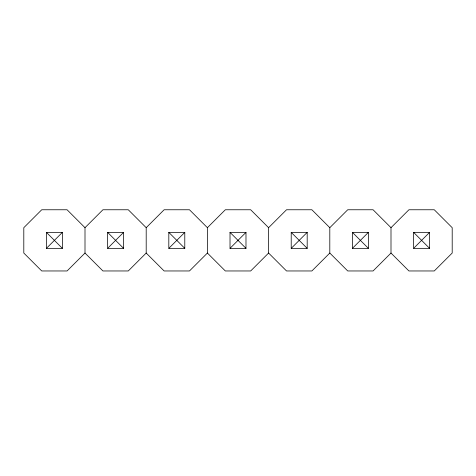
<?xml version="1.0" encoding="UTF-8"?>
<svg xmlns="http://www.w3.org/2000/svg" width="476" height="476" viewBox="0 0 476 476"><rect width="100%" height="100%" fill="white"/><g stroke="black" fill="none" stroke-linecap="round" stroke-linejoin="round"><path stroke-width="0.71" d="M62.386 232.377L46.416 248.347L46.416 232.377L62.386 232.377L62.386 248.347L46.416 248.347M123.587 232.377L107.612 248.347L107.612 232.377L123.587 232.377L123.587 248.347L107.612 248.347M184.783 232.377L168.813 248.347L168.813 232.377L184.783 232.377L184.783 248.347L168.813 248.347M245.985 232.377L230.015 248.347L230.015 232.377L245.985 232.377L245.985 248.347L230.015 248.347M307.187 232.377L291.217 248.347L291.217 232.377L307.187 232.377L307.187 248.347L291.217 248.347M368.388 232.377L352.413 248.347L352.413 232.377L368.388 232.377L368.388 248.347L352.413 248.347M429.584 232.377L413.614 248.347L413.614 232.377L429.584 232.377L429.584 248.347L413.614 248.347M85.002 227.689L67.074 209.767L41.727 209.767L23.8 227.689L23.8 253.042L41.727 270.963L67.074 270.963L85.002 253.042L85.002 227.689L102.923 209.767L128.276 209.767L146.197 227.689L146.197 253.042L164.125 270.963L189.478 270.963L207.399 253.042L207.399 227.689L225.326 209.767L250.673 209.767L268.601 227.689L268.601 253.042L286.522 270.963L311.875 270.963L329.803 253.042L329.803 227.689L347.724 209.767L373.077 209.767L390.998 227.689L390.998 253.042L408.926 270.963L434.273 270.963L452.2 253.042L452.2 227.689L434.273 209.767L408.926 209.767L390.998 227.689M146.197 227.689L164.125 209.767L189.478 209.767L207.399 227.689M146.197 253.042L128.276 270.963L102.923 270.963L85.002 253.042M268.601 227.689L286.522 209.767L311.875 209.767L329.803 227.689M268.601 253.042L250.673 270.963L225.326 270.963L207.399 253.042M390.998 253.042L373.077 270.963L347.724 270.963L329.803 253.042M413.614 232.377L429.584 248.347M352.413 232.377L368.388 248.347M291.217 232.377L307.187 248.347M230.015 232.377L245.985 248.347M168.813 232.377L184.783 248.347M107.612 232.377L123.587 248.347M46.416 232.377L62.386 248.347"/></g></svg>
